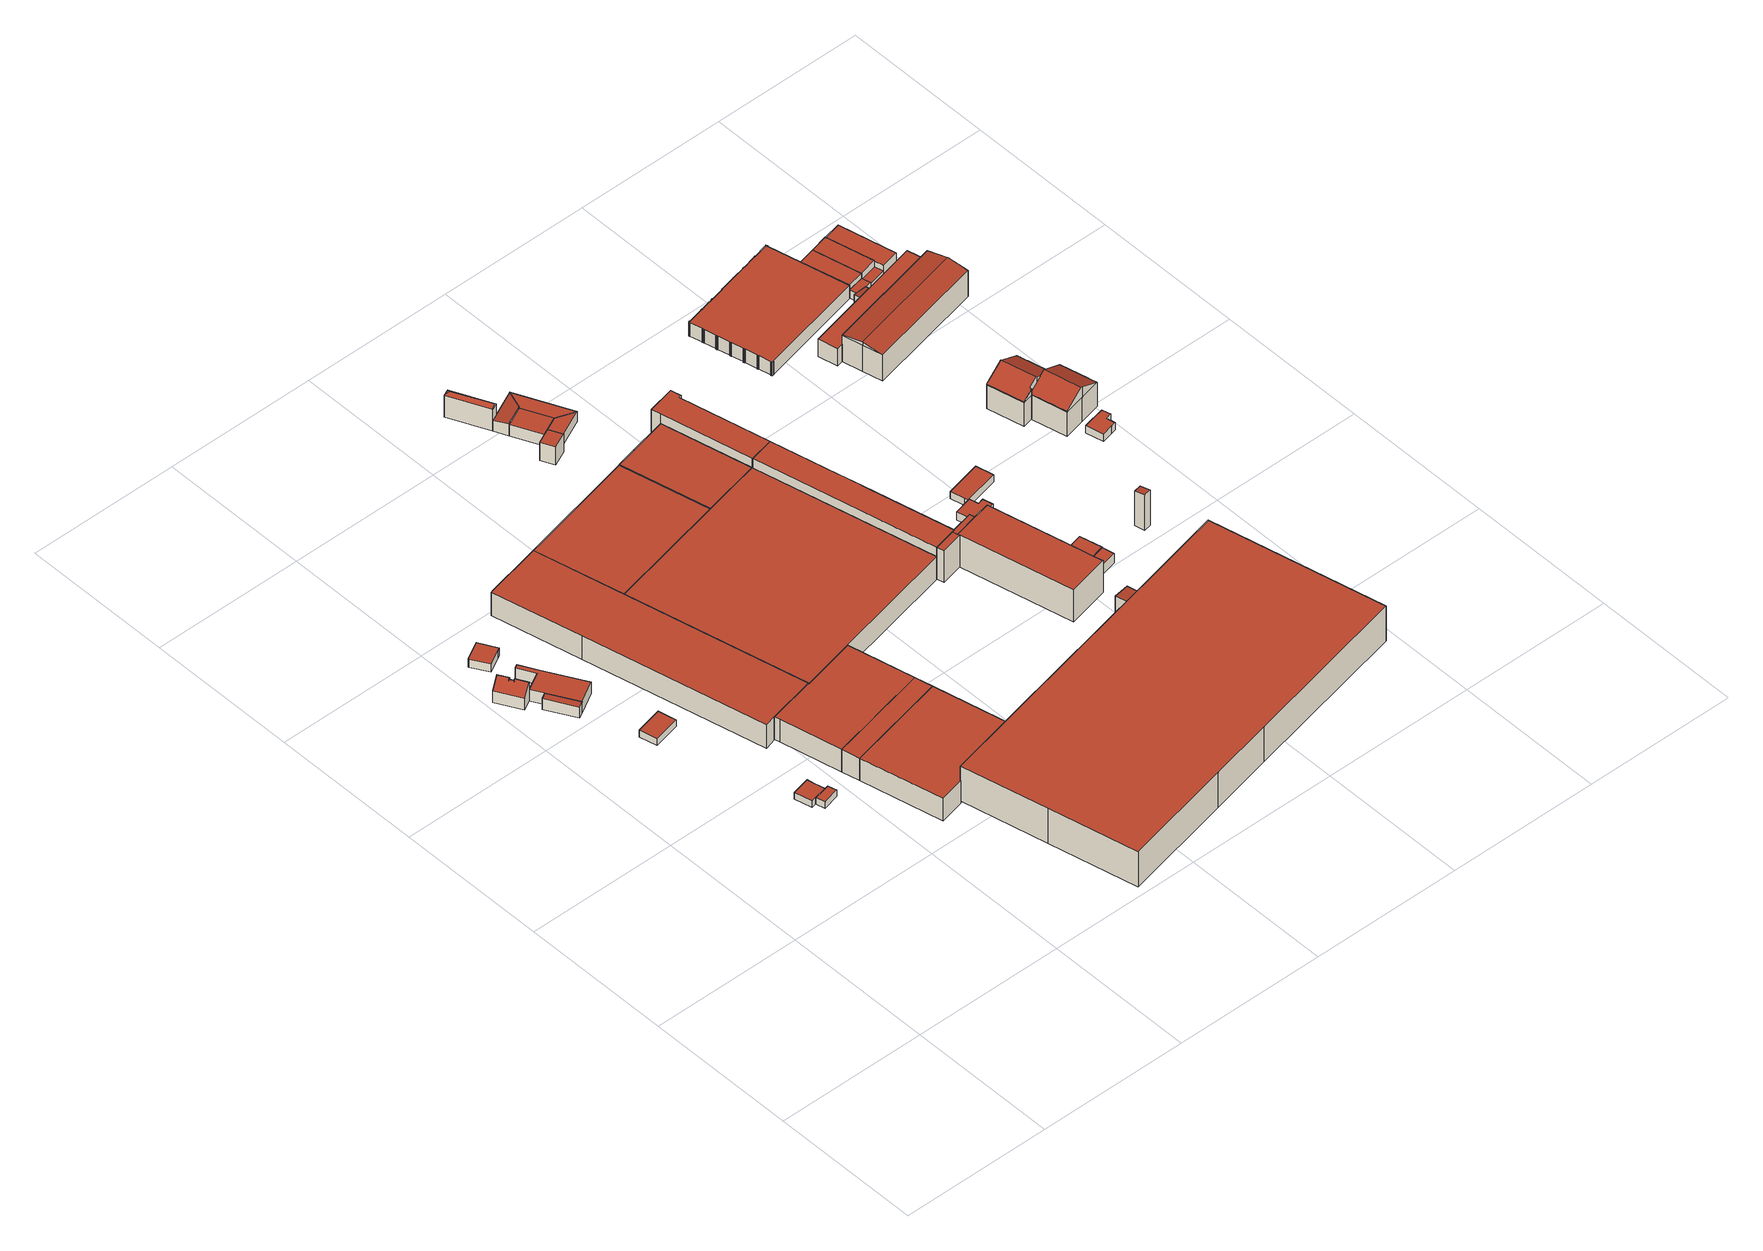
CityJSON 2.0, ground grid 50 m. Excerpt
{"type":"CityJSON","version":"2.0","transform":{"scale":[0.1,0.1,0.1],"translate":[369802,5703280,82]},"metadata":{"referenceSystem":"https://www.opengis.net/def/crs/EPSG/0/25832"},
"CityObjects":{
"building1":{"type":"Building","attributes":{"Gemeindeschluessel":"05911000","Geometrietyp2DReferenz":"3000","function":"51009_1610","roofType":"2100","measuredHeight":7.07},"geometry":[{"type":"Solid","lod":"2","boundaries":[[[[0,1,2,3]],[[4,5,1,0]],[[6,7,5,4]],[[8,9,7,6]],[[10,11,9,8]],[[12,13,11,10]],[[14,15,13,12]],[[3,2,15,14]],[[12,10,8,6,4,0,3,14]],[[1,5,7,9,11,13,15,2]]]],"semantics":{"surfaces":[{"type":"WallSurface"},{"type":"RoofSurface"},{"type":"GroundSurface"}],"values":[[0,0,0,0,0,0,0,0,1,2]]}}]},
"building2":{"type":"Building","attributes":{"Gemeindeschluessel":"05911000","Geometrietyp2DReferenz":"3000","function":"31001_2463","roofType":"1000","measuredHeight":2.35,"storeysAboveGround":1},"geometry":[{"type":"Solid","lod":"2","boundaries":[[[[16,17,18,19]],[[20,21,17,16]],[[22,23,21,20]],[[24,25,23,22]],[[26,27,25,24]],[[19,18,27,26]],[[24,22,20,16,19,26]],[[17,21,23,25,27,18]]]],"semantics":{"surfaces":[{"type":"WallSurface"},{"type":"RoofSurface"},{"type":"GroundSurface"}],"values":[[0,0,0,0,0,0,1,2]]}}]},
"building3":{"type":"Building","attributes":{"Gemeindeschluessel":"05911000","Geometrietyp2DReferenz":"3000","function":"31001_1310"},"children":["building3-1","building3-2"]},
"building3-1":{"type":"BuildingPart","attributes":{"roofType":"1000","measuredHeight":4.26,"storeysAboveGround":1},"parents":["building3"],"geometry":[{"type":"Solid","lod":"2","boundaries":[[[[28,29,30,31]],[[32,15,33,34]],[[35,36,15,32]],[[37,38,36,35]],[[39,40,38,37]],[[41,42,40,39]],[[43,44,42,41]],[[31,30,44,43]],[[41,39,37,35,32,34,28,31,43]],[[29,33,15,36,38,40,42,44,30]],[[33,29,28,34]]]],"semantics":{"surfaces":[{"type":"WallSurface"},{"type":"RoofSurface"},{"type":"GroundSurface"},{"type":"ClosureSurface"}],"values":[[0,0,0,0,0,0,0,0,1,2,3]]}}]},
"building3-2":{"type":"BuildingPart","attributes":{"roofType":"2100","measuredHeight":4.22,"storeysAboveGround":1},"parents":["building3"],"geometry":[{"type":"Solid","lod":"2","boundaries":[[[[34,33,45,46]],[[47,48,29,28]],[[46,45,48,47]],[[28,34,46,47]],[[33,29,48,45]],[[29,33,34,28]]]],"semantics":{"surfaces":[{"type":"WallSurface"},{"type":"RoofSurface"},{"type":"GroundSurface"},{"type":"ClosureSurface"}],"values":[[0,0,0,1,2,3]]}}]},
"building4":{"type":"Building","attributes":{"Gemeindeschluessel":"05911000","Geometrietyp2DReferenz":"3000","function":"31001_2463","roofType":"1000","measuredHeight":2.97,"storeysAboveGround":1},"geometry":[{"type":"Solid","lod":"2","boundaries":[[[[49,50,51,52]],[[53,54,50,49]],[[55,56,54,53]],[[57,58,56,55]],[[59,60,58,57]],[[52,51,60,59]],[[57,55,53,49,52,59]],[[50,54,56,58,60,51]]]],"semantics":{"surfaces":[{"type":"WallSurface"},{"type":"RoofSurface"},{"type":"GroundSurface"}],"values":[[0,0,0,0,0,0,1,2]]}}]},
"building5":{"type":"Building","attributes":{"Gemeindeschluessel":"05911000","Geometrietyp2DReferenz":"3000","function":"31001_2463","roofType":"1000","measuredHeight":2.44,"storeysAboveGround":1},"geometry":[{"type":"Solid","lod":"2","boundaries":[[[[61,62,63,64]],[[65,66,62,61]],[[67,68,66,65]],[[64,63,68,67]],[[65,61,64,67]],[[62,66,68,63]]]],"semantics":{"surfaces":[{"type":"WallSurface"},{"type":"RoofSurface"},{"type":"GroundSurface"}],"values":[[0,0,0,0,1,2]]}}]},
"building6":{"type":"Building","attributes":{"Gemeindeschluessel":"05911000","Geometrietyp2DReferenz":"3000","function":"31001_2463","roofType":"1000","measuredHeight":2.35,"storeysAboveGround":1},"geometry":[{"type":"Solid","lod":"2","boundaries":[[[[26,27,69,70]],[[24,25,27,26]],[[71,72,25,24]],[[73,74,72,71]],[[70,69,74,73]],[[71,24,26,70,73]],[[27,25,72,74,69]]]],"semantics":{"surfaces":[{"type":"WallSurface"},{"type":"RoofSurface"},{"type":"GroundSurface"}],"values":[[0,0,0,0,0,1,2]]}}]},
"building7":{"type":"Building","attributes":{"Gemeindeschluessel":"05911000","Geometrietyp2DReferenz":"3000","function":"31001_2100","roofType":"1000","measuredHeight":8.67,"storeysAboveGround":1},"geometry":[{"type":"Solid","lod":"2","boundaries":[[[[75,76,77,78]],[[79,80,76,75]],[[81,82,80,79]],[[83,84,82,81]],[[85,86,84,83]],[[87,88,86,85]],[[89,90,88,87]],[[91,92,90,89]],[[93,94,92,91]],[[78,77,94,93]],[[91,89,87,85,83,81,79,75,78,93]],[[76,80,82,84,86,88,90,92,94,77]]]],"semantics":{"surfaces":[{"type":"WallSurface"},{"type":"RoofSurface"},{"type":"GroundSurface"}],"values":[[0,0,0,0,0,0,0,0,0,0,1,2]]}}]},
"building8":{"type":"Building","attributes":{"Gemeindeschluessel":"05911000","Geometrietyp2DReferenz":"3000","function":"31001_2100"},"children":["building8-1","building8-2","building8-3"]},
"building8-1":{"type":"BuildingPart","attributes":{"roofType":"1000","measuredHeight":8.44,"storeysAboveGround":1},"parents":["building8"],"geometry":[{"type":"Solid","lod":"2","boundaries":[[[[95,96,97,98]],[[99,100,96,95]],[[101,102,103,104]],[[105,106,102,101]],[[98,97,106,105]],[[101,104,99,95,98,105]],[[96,100,103,102,106,97]],[[103,100,99,104]]]],"semantics":{"surfaces":[{"type":"WallSurface"},{"type":"RoofSurface"},{"type":"GroundSurface"},{"type":"ClosureSurface"}],"values":[[0,0,0,0,0,1,2,3]]}}]},
"building8-2":{"type":"BuildingPart","attributes":{"roofType":"1000","measuredHeight":8.43,"storeysAboveGround":2},"parents":["building8"],"geometry":[{"type":"Solid","lod":"2","boundaries":[[[[107,108,109,110]],[[111,112,108,107]],[[89,113,112,111]],[[87,114,113,89]],[[115,116,114,87]],[[117,118,116,115]],[[119,120,118,117]],[[117,115,87,89,111,107,110,119]],[[108,112,113,114,116,118,120,109]],[[109,120,119,110]]]],"semantics":{"surfaces":[{"type":"WallSurface"},{"type":"RoofSurface"},{"type":"GroundSurface"},{"type":"ClosureSurface"}],"values":[[0,0,0,0,0,0,0,1,2,3]]}}]},
"building8-3":{"type":"BuildingPart","attributes":{"roofType":"1000","measuredHeight":8.41,"storeysAboveGround":2},"parents":["building8"],"geometry":[{"type":"Solid","lod":"2","boundaries":[[[[121,122,100,99]],[[110,109,122,121]],[[104,103,120,119]],[[119,110,121,99,104]],[[122,109,120,103,100]],[[109,110,119,120]],[[103,104,99,100]]]],"semantics":{"surfaces":[{"type":"WallSurface"},{"type":"RoofSurface"},{"type":"GroundSurface"},{"type":"ClosureSurface"}],"values":[[0,0,0,1,2,3,3]]}}]},
"building9":{"type":"Building","attributes":{"Gemeindeschluessel":"05911000","Geometrietyp2DReferenz":"3000","function":"31001_2100","roofType":"1000","measuredHeight":8.09,"storeysAboveGround":2},"geometry":[{"type":"Solid","lod":"2","boundaries":[[[[123,124,125,126]],[[127,128,124,123]],[[129,130,128,127]],[[126,125,130,129]],[[127,123,126,129]],[[124,128,130,125]]]],"semantics":{"surfaces":[{"type":"WallSurface"},{"type":"RoofSurface"},{"type":"GroundSurface"}],"values":[[0,0,0,0,1,2]]}}]},
"building10":{"type":"Building","attributes":{"Gemeindeschluessel":"05911000","Geometrietyp2DReferenz":"3000","function":"31001_2100","roofType":"1000","measuredHeight":8.47,"storeysAboveGround":1},"geometry":[{"type":"Solid","lod":"2","boundaries":[[[[131,116,118,132]],[[133,114,116,131]],[[134,135,114,133]],[[136,137,135,134]],[[138,139,137,136]],[[140,141,139,138]],[[142,143,141,140]],[[144,145,143,142]],[[132,118,145,144]],[[142,140,138,136,134,133,131,132,144]],[[116,114,135,137,139,141,143,145,118]]]],"semantics":{"surfaces":[{"type":"WallSurface"},{"type":"RoofSurface"},{"type":"GroundSurface"}],"values":[[0,0,0,0,0,0,0,0,0,1,2]]}}]},
"building11":{"type":"Building","attributes":{"Gemeindeschluessel":"05911000","Geometrietyp2DReferenz":"3000","function":"31001_2100","roofType":"1000","measuredHeight":13.02,"storeysAboveGround":1},"address":[{"country":"Germany","locality":"Bochum","thoroughfareNumber":"29","thoroughfareName":"Burgstr."},{"country":"Germany","locality":"Bochum","thoroughfareNumber":"31","thoroughfareName":"Burgstr."}],"geometry":[{"type":"Solid","lod":"2","boundaries":[[[[146,147,148,149]],[[150,151,147,146]],[[152,153,151,150]],[[154,155,153,152]],[[156,157,155,154]],[[158,159,157,156]],[[160,161,159,158]],[[162,163,161,160]],[[164,165,163,162]],[[166,167,165,164]],[[149,148,167,166]],[[164,162,160,158,156,154,152,150,146,149,166]],[[147,151,153,155,157,159,161,163,165,167,148]]]],"semantics":{"surfaces":[{"type":"WallSurface"},{"type":"RoofSurface"},{"type":"GroundSurface"}],"values":[[0,0,0,0,0,0,0,0,0,0,0,1,2]]}}]},
"building12":{"type":"Building","attributes":{"Gemeindeschluessel":"05911000","Geometrietyp2DReferenz":"3000","function":"31001_2100","roofType":"1000","measuredHeight":6.8,"storeysAboveGround":1},"geometry":[{"type":"Solid","lod":"2","boundaries":[[[[168,169,170,171]],[[172,173,169,168]],[[174,175,173,172]],[[176,177,175,174]],[[171,170,177,176]],[[174,172,168,171,176]],[[169,173,175,177,170]]]],"semantics":{"surfaces":[{"type":"WallSurface"},{"type":"RoofSurface"},{"type":"GroundSurface"}],"values":[[0,0,0,0,0,1,2]]}}]},
"building13":{"type":"Building","attributes":{"Gemeindeschluessel":"05911000","Geometrietyp2DReferenz":"3000","function":"51009_1610"},"children":["building13-1","building13-2"]},
"building13-1":{"type":"BuildingPart","attributes":{"roofType":"5000","measuredHeight":9.11},"parents":["building13"],"geometry":[{"type":"Solid","lod":"2","boundaries":[[[[178,179,180,181]],[[182,183,184,179,178]],[[181,180,185,186,187]],[[187,182,188]],[[188,182,178,189]],[[178,181,189]],[[189,181,187,188]],[[179,184,185,180]],[[183,182,187,186]],[[185,184,183,186]]]],"semantics":{"surfaces":[{"type":"WallSurface"},{"type":"RoofSurface"},{"type":"GroundSurface"},{"type":"ClosureSurface"}],"values":[[0,0,0,0,1,1,1,2,0,3]]}}]},
"building13-2":{"type":"BuildingPart","attributes":{"roofType":"2100","measuredHeight":4.56},"parents":["building13"],"geometry":[{"type":"Solid","lod":"2","boundaries":[[[[190,191,192,193]],[[194,195,191,190]],[[196,197,195,194]],[[186,185,197,196]],[[193,192,184,183]],[[186,196,194,190,193,183]],[[191,195,197,185,184,192]],[[185,186,183,184]]]],"semantics":{"surfaces":[{"type":"WallSurface"},{"type":"RoofSurface"},{"type":"GroundSurface"},{"type":"ClosureSurface"}],"values":[[0,0,0,0,0,1,2,3]]}}]},
"building14":{"type":"Building","attributes":{"Gemeindeschluessel":"05911000","Geometrietyp2DReferenz":"3000","function":"31001_2010","roofType":"1000","measuredHeight":4.22,"storeysAboveGround":1},"geometry":[{"type":"Solid","lod":"2","boundaries":[[[[198,197,199,200]],[[201,195,197,198]],[[202,191,195,201]],[[203,204,191,202]],[[205,206,204,203]],[[200,199,206,205]],[[203,202,201,198,200,205]],[[197,195,191,204,206,199]]]],"semantics":{"surfaces":[{"type":"WallSurface"},{"type":"RoofSurface"},{"type":"GroundSurface"}],"values":[[0,0,0,0,0,0,1,2]]}}]},
"building15":{"type":"Building","attributes":{"Gemeindeschluessel":"05911000","Geometrietyp2DReferenz":"3000","function":"31001_2100","roofType":"1000","measuredHeight":7.51,"storeysAboveGround":3},"geometry":[{"type":"Solid","lod":"2","boundaries":[[[[207,208,209,136]],[[210,211,208,207]],[[212,213,211,210]],[[214,215,213,212]],[[138,216,215,214]],[[136,209,216,138]],[[214,212,210,207,136,138]],[[208,211,213,215,216,209]]]],"semantics":{"surfaces":[{"type":"WallSurface"},{"type":"RoofSurface"},{"type":"GroundSurface"}],"values":[[0,0,0,0,0,0,1,2]]}}]},
"building16":{"type":"Building","attributes":{"Gemeindeschluessel":"05911000","Geometrietyp2DReferenz":"3000","function":"51009_1610","roofType":"1000","measuredHeight":3.86},"geometry":[{"type":"Solid","lod":"2","boundaries":[[[[217,218,219,174]],[[220,221,218,217]],[[176,222,221,220]],[[174,219,222,176]],[[220,217,174,176]],[[218,221,222,219]]]],"semantics":{"surfaces":[{"type":"WallSurface"},{"type":"RoofSurface"},{"type":"GroundSurface"}],"values":[[0,0,0,0,1,2]]}}]},
"building17":{"type":"Building","attributes":{"Gemeindeschluessel":"05911000","Geometrietyp2DReferenz":"3000","function":"51009_1610","roofType":"1000","measuredHeight":3.87},"geometry":[{"type":"Solid","lod":"2","boundaries":[[[[223,224,225,226]],[[220,227,224,223]],[[217,228,227,220]],[[226,225,228,217]],[[220,223,226,217]],[[224,227,228,225]]]],"semantics":{"surfaces":[{"type":"WallSurface"},{"type":"RoofSurface"},{"type":"GroundSurface"}],"values":[[0,0,0,0,1,2]]}}]},
"building18":{"type":"Building","attributes":{"Gemeindeschluessel":"05911000","Geometrietyp2DReferenz":"3000","function":"31001_2010"},"address":[{"country":"Germany","locality":"Bochum","thoroughfareNumber":"23","thoroughfareName":"Burgstr."}],"children":["building18-1","building18-2"]},
"building18-1":{"type":"BuildingPart","attributes":{"roofType":"1000","measuredHeight":11.83,"storeysAboveGround":3},"parents":["building18"],"geometry":[{"type":"Solid","lod":"2","boundaries":[[[[229,230,231,232]],[[233,230,229]],[[234,235,236]],[[237,238,234,236]],[[239,240,238,237]],[[241,242,240,239]],[[243,244,242,241]],[[232,231,244,243]],[[241,239,237,236,229,232,243]],[[230,234,238,240,242,244,231]],[[233,229,236,235]],[[234,230,233,235]]]],"semantics":{"surfaces":[{"type":"WallSurface"},{"type":"RoofSurface"},{"type":"GroundSurface"},{"type":"ClosureSurface"}],"values":[[0,0,0,0,0,0,0,0,1,2,0,3]]}}]},
"building18-2":{"type":"BuildingPart","attributes":{"roofType":"1000","measuredHeight":3.93,"storeysAboveGround":3},"parents":["building18"],"geometry":[{"type":"Solid","lod":"2","boundaries":[[[[245,246,230,233]],[[247,248,246,245]],[[235,234,248,247]],[[247,245,233,235]],[[246,248,234,230]],[[234,235,233,230]]]],"semantics":{"surfaces":[{"type":"WallSurface"},{"type":"RoofSurface"},{"type":"GroundSurface"},{"type":"ClosureSurface"}],"values":[[0,0,0,1,2,3]]}}]},
"building19":{"type":"Building","attributes":{"Gemeindeschluessel":"05911000","Geometrietyp2DReferenz":"3000","function":"31001_2010"},"address":[{"country":"Germany","locality":"Bochum","thoroughfareNumber":"25","thoroughfareName":"Burgstr."}],"children":["building19-1","building19-2","building19-3"]},
"building19-1":{"type":"BuildingPart","attributes":{"roofType":"1000","measuredHeight":11.81,"storeysAboveGround":3},"parents":["building19"],"geometry":[{"type":"Solid","lod":"2","boundaries":[[[[249,250,251,252]],[[253,254,255,256]],[[257,258,254,253]],[[252,251,258,257]],[[253,256,259,249,252,257]],[[250,260,255,254,258,251]],[[260,259,256,255]],[[250,249,259,260]]]],"semantics":{"surfaces":[{"type":"WallSurface"},{"type":"RoofSurface"},{"type":"GroundSurface"},{"type":"ClosureSurface"}],"values":[[0,0,0,0,1,2,3,3]]}}]},
"building19-2":{"type":"BuildingPart","attributes":{"roofType":"1000","measuredHeight":11.89,"storeysAboveGround":3},"parents":["building19"],"geometry":[{"type":"Solid","lod":"2","boundaries":[[[[261,262,263,264]],[[265,266,262,261]],[[267,268,266,265]],[[269,270,268,267]],[[271,272,270,269]],[[273,256,255,272,271]],[[264,263,274,275,276]],[[277,273,271,269,267,265,261,264,276]],[[262,266,268,270,272,255,260,274,263]],[[256,273,277,259]],[[255,256,259,260]],[[259,277,276,275]],[[274,260,259,275]]]],"semantics":{"surfaces":[{"type":"WallSurface"},{"type":"RoofSurface"},{"type":"GroundSurface"},{"type":"ClosureSurface"}],"values":[[0,0,0,0,0,0,0,1,2,0,3,0,3]]}}]},
"building19-3":{"type":"BuildingPart","attributes":{"roofType":"1000","measuredHeight":11.82,"storeysAboveGround":3},"parents":["building19"],"geometry":[{"type":"Solid","lod":"2","boundaries":[[[[278,279,250,249]],[[280,281,279,278]],[[282,283,281,280]],[[275,274,283,282]],[[280,278,249,259,275,282]],[[260,250,279,281,283,274]],[[274,275,259,260]],[[259,249,250,260]]]],"semantics":{"surfaces":[{"type":"WallSurface"},{"type":"RoofSurface"},{"type":"GroundSurface"},{"type":"ClosureSurface"}],"values":[[0,0,0,0,1,2,3,3]]}}]},
"building20":{"type":"Building","attributes":{"Gemeindeschluessel":"05911000","Geometrietyp2DReferenz":"3000","function":"31001_2010","roofType":"1000","measuredHeight":11.05},"address":[{"country":"Germany","locality":"Bochum","thoroughfareNumber":"21","thoroughfareName":"Burgstr."}],"geometry":[{"type":"Solid","lod":"2","boundaries":[[[[284,285,286,287]],[[288,289,285,284]],[[290,291,289,288]],[[232,292,291,290]],[[243,293,292,232]],[[294,216,293,243]],[[295,215,216,294]],[[287,286,215,295]],[[294,243,232,290,288,284,287,295]],[[285,289,291,292,293,216,215,286]]]],"semantics":{"surfaces":[{"type":"WallSurface"},{"type":"RoofSurface"},{"type":"GroundSurface"}],"values":[[0,0,0,0,0,0,0,0,1,2]]}}]},
"building21":{"type":"Building","attributes":{"Gemeindeschluessel":"05911000","Geometrietyp2DReferenz":"3000","function":"51009_1610","roofType":"2100","measuredHeight":5.75},"geometry":[{"type":"Solid","lod":"2","boundaries":[[[[296,297,298,299]],[[300,301,297,296]],[[302,303,301,300]],[[299,298,303,302]],[[300,296,299,302]],[[297,301,303,298]]]],"semantics":{"surfaces":[{"type":"WallSurface"},{"type":"RoofSurface"},{"type":"GroundSurface"}],"values":[[0,0,0,0,1,2]]}}]},
"building22":{"type":"Building","attributes":{"Gemeindeschluessel":"05911000","Geometrietyp2DReferenz":"3000","function":"51009_1610","roofType":"1000","measuredHeight":3.58},"geometry":[{"type":"Solid","lod":"2","boundaries":[[[[304,305,306,307]],[[308,309,305,304]],[[310,311,309,308]],[[312,313,311,310]],[[314,315,313,312]],[[316,317,315,314]],[[307,306,317,316]],[[314,312,310,308,304,307,316]],[[305,309,311,313,315,317,306]]]],"semantics":{"surfaces":[{"type":"WallSurface"},{"type":"RoofSurface"},{"type":"GroundSurface"}],"values":[[0,0,0,0,0,0,0,1,2]]}}]},
"building23":{"type":"Building","attributes":{"Gemeindeschluessel":"05911000","Geometrietyp2DReferenz":"3000","function":"31001_2463","roofType":"1000","measuredHeight":2.95,"storeysAboveGround":1},"geometry":[{"type":"Solid","lod":"2","boundaries":[[[[318,319,320,321]],[[322,323,319,318]],[[324,325,323,322]],[[326,327,325,324]],[[328,329,327,326]],[[330,331,329,328]],[[332,333,331,330]],[[334,335,333,332]],[[321,320,335,334]],[[332,330,328,326,324,322,318,321,334]],[[319,323,325,327,329,331,333,335,320]]]],"semantics":{"surfaces":[{"type":"WallSurface"},{"type":"RoofSurface"},{"type":"GroundSurface"}],"values":[[0,0,0,0,0,0,0,0,0,1,2]]}}]},
"building24":{"type":"Building","attributes":{"Gemeindeschluessel":"05911000","Geometrietyp2DReferenz":"3000","function":"51009_1610","roofType":"1000","measuredHeight":3.36},"geometry":[{"type":"Solid","lod":"2","boundaries":[[[[336,337,338,339]],[[340,341,337,336]],[[342,343,341,340]],[[344,345,343,342]],[[339,338,345,344]],[[342,340,336,339,344]],[[337,341,343,345,338]]]],"semantics":{"surfaces":[{"type":"WallSurface"},{"type":"RoofSurface"},{"type":"GroundSurface"}],"values":[[0,0,0,0,0,1,2]]}}]},
"building25":{"type":"Building","attributes":{"Gemeindeschluessel":"05911000","Geometrietyp2DReferenz":"3000","function":"31001_2463","roofType":"1000","measuredHeight":2.66,"storeysAboveGround":1},"geometry":[{"type":"Solid","lod":"2","boundaries":[[[[346,347,348,349]],[[350,351,347,346]],[[352,353,351,350]],[[354,355,353,352]],[[356,357,355,354]],[[358,359,357,356]],[[349,348,359,358]],[[356,354,352,350,346,349,358]],[[347,351,353,355,357,359,348]]]],"semantics":{"surfaces":[{"type":"WallSurface"},{"type":"RoofSurface"},{"type":"GroundSurface"}],"values":[[0,0,0,0,0,0,0,1,2]]}}]},
"building26":{"type":"Building","attributes":{"Gemeindeschluessel":"05911000","Geometrietyp2DReferenz":"3000","function":"31001_2523","roofType":"2100","measuredHeight":13.36,"storeysAboveGround":1},"geometry":[{"type":"Solid","lod":"2","boundaries":[[[[360,361,362,363]],[[364,365,361,360]],[[366,367,365,364]],[[363,362,367,366]],[[364,360,363,366]],[[361,365,367,362]]]],"semantics":{"surfaces":[{"type":"WallSurface"},{"type":"RoofSurface"},{"type":"GroundSurface"}],"values":[[0,0,0,0,1,2]]}}]},
"building27":{"type":"Building","attributes":{"Gemeindeschluessel":"05911000","Geometrietyp2DReferenz":"3000","function":"31001_2100","roofType":"1000","measuredHeight":4.97,"storeysAboveGround":1},"address":[{"country":"Germany","locality":"Bochum","thoroughfareNumber":"9","thoroughfareName":"Friedrich-Lueg-Str."}],"geometry":[{"type":"Solid","lod":"2","boundaries":[[[[368,369,370,371]],[[372,373,369,368]],[[374,375,373,372]],[[376,377,375,374]],[[378,379,377,376]],[[380,381,379,378]],[[382,383,381,380]],[[384,385,383,382]],[[386,387,385,384]],[[388,389,387,386]],[[390,391,389,388]],[[392,393,391,390]],[[394,395,393,392]],[[396,397,395,394]],[[398,399,397,396]],[[400,401,399,398]],[[402,403,401,400]],[[404,405,403,402]],[[406,407,405,404]],[[408,409,407,406]],[[410,411,409,408]],[[412,413,411,410]],[[414,415,413,412]],[[416,417,415,414]],[[418,419,417,416]],[[420,421,419,418]],[[422,423,421,420]],[[424,425,423,422]],[[426,427,425,424]],[[428,429,427,426]],[[430,431,429,428]],[[432,433,431,430]],[[434,435,433,432]],[[436,437,435,434]],[[438,439,437,436]],[[440,441,439,438]],[[442,443,441,440]],[[444,445,443,442]],[[446,447,445,444]],[[448,449,447,446]],[[450,451,449,448]],[[452,453,451,450]],[[454,455,453,452]],[[456,457,455,454]],[[458,459,457,456]],[[460,461,459,458]],[[462,463,461,460]],[[464,465,463,462]],[[466,467,465,464]],[[468,469,467,466]],[[470,471,469,468]],[[472,473,471,470]],[[474,475,473,472]],[[476,477,475,474]],[[478,479,477,476]],[[480,481,479,478]],[[482,483,481,480]],[[484,485,483,482]],[[486,487,485,484]],[[488,489,487,486]],[[490,491,489,488]],[[371,370,491,490]],[[488,486,484,482,480,478,476,474,472,470,468,466,464,462,460,458,456,454,452,450,448,446,444,442,440,438,436,434,432,430,428,426,424,422,420,418,416,414,412,410,408,406,404,402,400,398,396,394,392,390,388,386,384,382,380,378,376,374,372,368,371,490]],[[369,373,375,377,379,381,383,385,387,389,391,393,395,397,399,401,403,405,407,409,411,413,415,417,419,421,423,425,427,429,431,433,435,437,439,441,443,445,447,449,451,453,455,457,459,461,463,465,467,469,471,473,475,477,479,481,483,485,487,489,491,370]]]],"semantics":{"surfaces":[{"type":"WallSurface"},{"type":"RoofSurface"},{"type":"GroundSurface"}],"values":[[0,0,0,0,0,0,0,0,0,0,0,0,0,0,0,0,0,0,0,0,0,0,0,0,0,0,0,0,0,0,0,0,0,0,0,0,0,0,0,0,0,0,0,0,0,0,0,0,0,0,0,0,0,0,0,0,0,0,0,0,0,0,1,2]]}}]},
"building28":{"type":"Building","attributes":{"Gemeindeschluessel":"05911000","Geometrietyp2DReferenz":"3000","function":"31001_1010","roofType":"5000","measuredHeight":13.07,"storeysAboveGround":2},"address":[{"country":"Germany","locality":"Bochum","thoroughfareNumber":"64a","thoroughfareName":"Burgstr."}],"geometry":[{"type":"Solid","lod":"2","boundaries":[[[[492,493,494,495]],[[496,497,493,492]],[[498,499,497,496]],[[500,501,499,498]],[[502,503,501,500]],[[504,505,503,502]],[[506,507,505,504]],[[508,509,507,506]],[[510,511,509,508]],[[512,513,511,510]],[[514,515,513,512]],[[516,517,515,514]],[[518,519,517,516]],[[520,521,519,518]],[[522,523,521,520]],[[495,494,523,522]],[[524,525,526,527,528,529]],[[506,504,502,500,498,496,492,530,524,529,531,532,510,508]],[[532,512,510]],[[532,531,514,512]],[[531,529,528,516,514]],[[525,524,530,495,522]],[[530,492,495]],[[528,527,518,516]],[[527,526,520,518]],[[526,525,522,520]],[[493,497,499,501,503,505,507,509,511,513,515,517,519,521,523,494]]]],"semantics":{"surfaces":[{"type":"WallSurface"},{"type":"RoofSurface"},{"type":"GroundSurface"}],"values":[[0,0,0,0,0,0,0,0,0,0,0,0,0,0,0,0,1,1,0,0,0,0,0,0,0,0,2]]}}]},
"building29":{"type":"Building","attributes":{"Gemeindeschluessel":"05911000","Geometrietyp2DReferenz":"3000","function":"31001_2463","roofType":"1000","measuredHeight":2.7,"storeysAboveGround":1},"geometry":[{"type":"Solid","lod":"2","boundaries":[[[[533,534,535,536]],[[537,538,534,533]],[[539,540,538,537]],[[541,542,540,539]],[[543,544,542,541]],[[545,546,544,543]],[[547,548,546,545]],[[536,535,548,547]],[[545,543,541,539,537,533,536,547]],[[534,538,540,542,544,546,548,535]]]],"semantics":{"surfaces":[{"type":"WallSurface"},{"type":"RoofSurface"},{"type":"GroundSurface"}],"values":[[0,0,0,0,0,0,0,0,1,2]]}}]},
"building30":{"type":"Building","attributes":{"Gemeindeschluessel":"05911000","Geometrietyp2DReferenz":"3000","function":"31001_1010","roofType":"3100","measuredHeight":13.08,"storeysAboveGround":2},"address":[{"country":"Germany","locality":"Bochum","thoroughfareNumber":"64b","thoroughfareName":"Burgstr."}],"geometry":[{"type":"Solid","lod":"2","boundaries":[[[[549,550,551,552]],[[553,554,550,549]],[[555,556,554,553]],[[557,558,556,555]],[[559,560,558,557]],[[561,562,560,559]],[[563,564,562,561]],[[565,566,564,563]],[[567,568,566,565]],[[569,570,568,567]],[[571,572,570,569]],[[573,574,572,571]],[[575,576,574,573]],[[577,578,576,575]],[[552,551,578,577]],[[557,555,553,549,552,577,579,580,581,582,583,561,559]],[[584,582,581,585,586,587]],[[587,586,569,567]],[[586,585,571,569]],[[585,581,580,573,571]],[[584,587,567,565]],[[583,582,584,565,563]],[[583,563,561]],[[580,579,575,573]],[[579,577,575]],[[550,554,556,558,560,562,564,566,568,570,572,574,576,578,551]]]],"semantics":{"surfaces":[{"type":"WallSurface"},{"type":"RoofSurface"},{"type":"GroundSurface"}],"values":[[0,0,0,0,0,0,0,0,0,0,0,0,0,0,0,1,1,0,0,0,0,0,0,0,0,2]]}}]},
"building31":{"type":"Building","attributes":{"Gemeindeschluessel":"05911000","Geometrietyp2DReferenz":"3000","function":"31001_2100","roofType":"1000","measuredHeight":6.43,"storeysAboveGround":2},"address":[{"country":"Germany","locality":"Bochum","thoroughfareNumber":"62","thoroughfareName":"Burgstr."}],"geometry":[{"type":"Solid","lod":"2","boundaries":[[[[588,589,590,591]],[[592,593,589,588]],[[594,595,593,592]],[[596,597,595,594]],[[598,599,597,596]],[[600,601,599,598]],[[591,590,601,600]],[[598,596,594,592,588,591,600]],[[589,593,595,597,599,601,590]]]],"semantics":{"surfaces":[{"type":"WallSurface"},{"type":"RoofSurface"},{"type":"GroundSurface"}],"values":[[0,0,0,0,0,0,0,1,2]]}}]},
"building32":{"type":"Building","attributes":{"Gemeindeschluessel":"05911000","Geometrietyp2DReferenz":"3000","function":"31001_2140","roofType":"5000","measuredHeight":10.99,"storeysAboveGround":1},"geometry":[{"type":"Solid","lod":"2","boundaries":[[[[602,603,604,605]],[[606,607,603,602]],[[608,609,607,606]],[[610,611,609,608]],[[612,613,611,610]],[[605,604,613,612]],[[606,614,615,608]],[[616,617,618,619,615,614]],[[617,616,602,605]],[[618,617,605,612]],[[616,614,606,602]],[[619,618,612,610]],[[615,619,610,608]],[[603,607,609,611,613,604]]]],"semantics":{"surfaces":[{"type":"WallSurface"},{"type":"RoofSurface"},{"type":"GroundSurface"}],"values":[[0,0,0,0,0,0,1,1,0,0,0,0,0,2]]}}]},
"building33":{"type":"Building","attributes":{"Gemeindeschluessel":"05911000","Geometrietyp2DReferenz":"3000","function":"31001_2463","roofType":"2100","measuredHeight":4.6,"storeysAboveGround":1},"geometry":[{"type":"Solid","lod":"2","boundaries":[[[[620,621,622,623]],[[624,625,621,620]],[[626,627,625,624]],[[628,629,627,626]],[[623,622,629,628]],[[626,624,620,623,628]],[[621,625,627,629,622]]]],"semantics":{"surfaces":[{"type":"WallSurface"},{"type":"RoofSurface"},{"type":"GroundSurface"}],"values":[[0,0,0,0,0,1,2]]}}]},
"building34":{"type":"Building","attributes":{"Gemeindeschluessel":"05911000","Geometrietyp2DReferenz":"3000","function":"31001_2463","roofType":"9999","measuredHeight":3,"storeysAboveGround":1},"geometry":[{"type":"Solid","lod":"2","boundaries":[[[[630,631,632,633,634]],[[632,635,636,633]],[[631,637,635,632]],[[630,638,637,631]],[[634,639,638,630]],[[633,636,639,634]],[[635,637,638,639,636]]]],"semantics":{"surfaces":[{"type":"RoofSurface"},{"type":"WallSurface"},{"type":"GroundSurface"}],"values":[[0,1,1,1,1,1,2]]}}]},
"building35":{"type":"Building","attributes":{"Gemeindeschluessel":"05911000","Geometrietyp2DReferenz":"3000","function":"31001_2100","roofType":"1000","measuredHeight":5.14,"storeysAboveGround":1},"geometry":[{"type":"Solid","lod":"2","boundaries":[[[[640,641,445,642]],[[643,644,641,640]],[[645,447,644,643]],[[642,445,447,645]],[[643,640,642,645]],[[641,644,447,445]]]],"semantics":{"surfaces":[{"type":"WallSurface"},{"type":"RoofSurface"},{"type":"GroundSurface"}],"values":[[0,0,0,0,1,2]]}}]},
"building36":{"type":"Building","attributes":{"Gemeindeschluessel":"05911000","Geometrietyp2DReferenz":"3000","function":"31001_2464","roofType":"1000","measuredHeight":5.18,"storeysAboveGround":1},"geometry":[{"type":"Solid","lod":"2","boundaries":[[[[640,641,644,643]],[[646,647,641,640]],[[648,649,647,646]],[[650,651,649,648]],[[652,653,651,650]],[[654,655,653,652]],[[656,657,655,654]],[[643,644,657,656]],[[654,652,650,648,646,640,643,656]],[[641,647,649,651,653,655,657,644]]]],"semantics":{"surfaces":[{"type":"WallSurface"},{"type":"RoofSurface"},{"type":"GroundSurface"}],"values":[[0,0,0,0,0,0,0,0,1,2]]}}]},
"building37":{"type":"Building","attributes":{"Gemeindeschluessel":"05911000","Geometrietyp2DReferenz":"3000","function":"31001_2464"},"children":["building37-1","building37-2"]},
"building37-1":{"type":"BuildingPart","attributes":{"roofType":"1000","measuredHeight":4.85,"storeysAboveGround":1},"parents":["building37"],"geometry":[{"type":"Solid","lod":"2","boundaries":[[[[658,659,660,661,662]],[[663,655,657,664,665]],[[666,653,655,663]],[[667,651,653,666]],[[668,649,651,667]],[[669,647,649,668]],[[670,671,647,669]],[[662,661,671,670]],[[669,668,667,666,663,665,658,662,670]],[[660,657,655,653,651,649,647,671,661]],[[659,658,665,664]],[[657,660,659,664]]]],"semantics":{"surfaces":[{"type":"WallSurface"},{"type":"RoofSurface"},{"type":"GroundSurface"},{"type":"ClosureSurface"}],"values":[[0,0,0,0,0,0,0,0,1,2,0,3]]}}]},
"building37-2":{"type":"BuildingPart","attributes":{"roofType":"1000","measuredHeight":2.87,"storeysAboveGround":1},"parents":["building37"],"geometry":[{"type":"Solid","lod":"2","boundaries":[[[[664,657,644,672]],[[673,674,660,659]],[[672,644,674,673]],[[659,664,672,673]],[[657,660,674,644]],[[657,664,659,660]]]],"semantics":{"surfaces":[{"type":"WallSurface"},{"type":"RoofSurface"},{"type":"GroundSurface"},{"type":"ClosureSurface"}],"values":[[0,0,0,1,2,3]]}}]}
},
"vertices":[
[3,1716,78],[3,1716,35],[48,1636,35],[48,1636,78],[36,1735,105],[36,1735,35],[54,1704,105],[54,1704,35],[50,1702,103],[50,1702,35],[58,1689,103],[58,1689,35],[61,1691,105],[61,1691,35],[81,1654,105],[81,1654,35],
[347,883,67],[347,883,43],[360,825,43],[360,825,67],[406,897,67],[406,897,43],[411,873,67],[411,873,43],[419,838,67],[419,838,43],[376,829,67],[376,829,43],
[155,1523,77],[155,1523,35],[225,1563,35],[225,1563,77],[81,1654,77],[103,1616,35],[103,1616,77],[94,1662,77],[94,1662,35],[140,1687,77],[140,1687,35],[110,1743,77],[110,1743,35],[122,1749,77],[122,1749,35],[152,1694,77],[152,1694,35],
[85,1606,35],[85,1606,75],[137,1513,75],[137,1513,35],
[45,1856,71],[45,1856,41],[77,1802,41],[77,1802,71],[44,1859,71],[44,1859,41],[103,1892,71],[103,1892,41],[135,1834,71],[135,1834,41],[128,1830,71],[128,1830,41],
[289,1365,67],[289,1365,42],[201,1345,42],[201,1345,67],[302,1307,67],[302,1307,42],[214,1287,67],[214,1287,42],
[383,799,43],[383,799,67],[431,841,67],[431,841,43],[438,812,67],[438,812,43],
[243,1976,118],[243,1976,31],[232,1973,31],[232,1973,118],[388,2008,118],[388,2008,31],[421,2016,118],[421,2016,31],[427,2017,118],[427,2017,31],[493,1725,118],[493,1725,31],[627,1133,118],[627,1133,31],[470,1098,118],[470,1098,31],[433,1088,118],[433,1088,31],[299,1681,118],[299,1681,31],
[593,555,118],[593,555,34],[673,574,34],[673,574,118],[532,823,118],[532,823,34],[927,633,118],[927,633,34],[867,898,34],[867,898,118],[672,575,118],[672,575,34],
[474,1080,118],[474,1080,34],[519,882,34],[519,882,118],[470,1097,118],[470,1097,34],[470,1098,34],[627,1133,34],[627,1131,118],[627,1131,34],[805,1172,118],[805,1172,34],[854,957,118],[854,957,34],
[519,881,118],[519,881,34],
[823,2107,117],[823,2107,36],[427,2017,36],[427,2017,117],[890,1814,117],[890,1814,36],[493,1725,117],[493,1725,36],
[627,1131,119],[805,1172,119],[627,1133,119],[493,1725,119],[493,1725,34],[890,1814,119],[890,1814,34],[1080,1857,119],[1080,1857,34],[1081,1855,119],[1081,1855,34],[1215,1264,119],[1215,1264,34],[1214,1264,119],[1214,1264,34],
[737,292,173],[737,292,43],[802,4,43],[802,4,173],[673,574,173],[673,574,43],[672,575,173],[672,575,43],[927,633,173],[927,633,43],[1505,763,173],[1505,763,43],[1559,775,173],[1559,775,43],[1815,833,173],[1815,833,43],[1944,262,173],[1944,262,43],[1383,135,173],[1383,135,43],[1171,87,173],[1171,87,43],
[752,2349,77],[752,2349,9],[772,2306,9],[772,2306,77],[780,2362,77],[780,2362,9],[802,2372,77],[802,2372,9],[822,2329,77],[822,2329,9],
[678,2637,117],[678,2637,36],[656,2627,36],[656,2627,117],[738,2508,117],[738,2508,76],[738,2508,36],[717,2498,36],[717,2498,76],[717,2498,117],[728,2503,127],[672,2621,127],
[801,2485,81],[801,2485,36],[824,2548,36],[824,2548,76],[742,2457,81],[742,2457,36],[737,2455,81],[737,2455,36],
[737,2455,78],[780,2362,36],[780,2362,78],[742,2457,78],[801,2485,78],[845,2392,78],[845,2392,36],[802,2372,78],[802,2372,36],
[823,2107,119],[823,2107,44],[890,1814,44],[890,2122,119],[890,2122,44],[1000,2147,119],[1000,2147,44],[1014,2150,119],[1014,2150,44],[1080,1857,44],
[845,2392,77],[845,2392,39],[802,2372,39],[908,2369,77],[908,2369,39],[822,2329,39],
[824,2548,77],[824,2548,38],[801,2485,38],[801,2485,77],[908,2369,38],[845,2392,38],
[1211,1653,154],[1211,1653,36],[1161,1873,36],[1161,1873,154],[1211,1653,75],[1228,1577,36],[1228,1577,75],[1228,1577,154],[1295,1284,154],[1295,1284,36],[1295,1282,154],[1295,1282,36],[1215,1264,154],[1215,1264,36],[1081,1855,154],[1081,1855,36],
[1237,1659,75],[1237,1659,36],[1254,1583,75],[1254,1583,36],
[1287,1281,153],[1287,1281,35],[1215,1264,35],[1215,1264,153],[1220,1240,153],[1220,1240,35],[1293,1257,35],[1293,1257,153],[1214,1264,153],[1214,1264,35],[1291,1263,153],[1291,1263,35],
[1494,1001,154],[1494,1001,35],[1427,1294,35],[1427,1294,154],[1495,997,154],[1495,997,35],[1503,959,154],[1503,959,35],[1512,922,154],[1512,922,35],[1376,891,154],[1376,891,35],[1293,1257,154],[1372,1282,35],[1372,1282,153],[1372,1282,154],[1291,1263,154],
[1295,1282,153],[1295,1282,35],[1295,1284,153],[1295,1284,35],[1368,1300,153],[1368,1300,35],
[1096,2201,154],[1096,2201,44],[1007,2181,44],[1007,2181,154],[1104,2167,154],[1104,2167,44],[1095,2165,154],[1095,2165,44],[1161,1873,44],[1081,1855,44],[1080,1857,154],[1014,2150,154],
[1505,763,92],[1505,763,35],[1559,775,35],[1559,775,86],[1486,846,92],[1486,846,35],[1541,858,86],[1541,858,35],
[1495,997,76],[1495,997,41],[1503,959,41],[1503,959,76],[1538,1008,76],[1538,1008,41],[1600,1022,76],[1600,1022,41],[1607,983,76],[1607,983,41],[1548,969,76],[1548,969,41],[1526,964,76],[1526,964,41],
[1404,1392,74],[1404,1392,44],[1419,1330,44],[1419,1330,74],[1459,1405,74],[1459,1405,44],[1463,1406,74],[1463,1406,44],[1470,1376,74],[1470,1376,44],[1489,1381,74],[1489,1381,44],[1497,1347,74],[1497,1347,44],[1463,1339,74],[1463,1339,44],[1444,1335,74],[1444,1335,44],
[1537,1084,77],[1537,1084,43],[1521,1081,43],[1521,1081,77],[1583,1095,77],[1583,1095,43],[1600,1022,77],[1600,1022,43],[1538,1008,77],[1538,1008,43],
[1459,1405,73],[1459,1405,46],[1463,1406,46],[1463,1406,73],[1456,1416,73],[1456,1416,46],[1446,1463,73],[1446,1463,46],[1563,1490,73],[1563,1490,46],[1576,1433,73],[1576,1433,46],[1576,1431,73],[1576,1431,46],
[1741,1048,177],[1741,1048,48],[1748,1015,48],[1748,1015,181],[1766,1053,177],[1766,1053,48],[1773,1020,181],[1773,1020,48],
[1361,2365,96],[1361,2365,46],[1362,2360,46],[1362,2360,96],[1363,2365,96],[1363,2365,46],[1353,2405,96],[1353,2405,46],[1352,2405,96],[1352,2405,46],[1351,2409,96],[1351,2409,46],[1356,2411,96],[1356,2411,46],[1356,2409,96],[1356,2409,46],[1409,2421,96],[1409,2421,46],[1409,2423,96],[1409,2423,46],[1413,2424,96],[1413,2424,46],[1414,2422,96],[1414,2422,46],[1437,2428,96],[1437,2428,46],[1458,2432,96],[1458,2432,46],[1457,2434,96],[1457,2434,46],[1462,2435,96],[1462,2435,46],[1462,2433,96],[1462,2433,46],[1506,2443,96],[1506,2443,46],[1506,2445,96],[1506,2445,46],[1511,2446,96],[1511,2446,46],[1511,2445,96],[1511,2445,46],[1555,2455,96],[1555,2455,46],[1555,2456,96],[1555,2456,46],[1559,2457,96],[1559,2457,46],[1560,2456,96],[1560,2456,46],[1604,2466,96],[1604,2466,46],[1603,2467,96],[1603,2467,46],[1608,2468,96],[1608,2468,46],[1609,2467,96],[1609,2467,46],[1652,2477,96],[1652,2477,46],[1652,2478,96],[1652,2478,46],[1657,2480,96],[1657,2480,46],[1657,2478,96],[1657,2478,46],[1705,2489,96],[1705,2489,46],[1705,2490,96],[1705,2490,46],[1709,2492,96],[1709,2492,46],[1711,2487,96],[1711,2487,46],[1709,2486,96],[1709,2486,46],[1734,2379,96],[1734,2379,46],[1770,2223,96],[1770,2223,46],[1417,2142,96],[1417,2142,46],[1418,2141,96],[1418,2141,46],[1412,2140,96],[1412,2140,46],[1411,2145,96],[1411,2145,46],[1413,2145,96],[1413,2145,46],[1404,2185,96],[1404,2185,46],[1402,2185,96],[1402,2185,46],[1401,2189,96],[1401,2189,46],[1403,2190,96],[1403,2190,46],[1394,2229,96],[1394,2229,46],[1392,2228,96],[1392,2228,46],[1391,2233,96],[1391,2233,46],[1393,2234,96],[1393,2234,46],[1384,2273,96],[1384,2273,46],[1382,2272,96],[1382,2272,46],[1381,2277,96],[1381,2277,46],[1383,2278,96],[1383,2278,46],[1374,2316,96],[1374,2316,46],[1372,2316,96],[1372,2316,46],[1371,2321,96],[1371,2321,46],[1373,2321,96],[1373,2321,46],[1364,2360,96],[1364,2360,46],
[1895,1690,130],[1895,1690,42],[1827,1674,42],[1827,1674,130],[1897,1684,130],[1897,1684,42],[1898,1679,130],[1898,1679,42],[1899,1673,130],[1899,1673,42],[1901,1667,130],[1901,1667,42],[1902,1661,130],[1902,1661,42],[1904,1655,130],[1904,1655,42],[1905,1649,130],[1905,1649,42],[1922,1577,130],[1922,1577,42],[1888,1569,130],[1888,1569,42],[1853,1561,130],[1853,1561,42],[1819,1553,130],[1819,1553,42],[1820,1548,130],[1820,1548,42],[1785,1539,130],[1785,1539,42],[1758,1659,130],[1758,1659,42],[1822,1673,172],[1758,1659,135],[1785,1539,135],[1820,1548,155],[1819,1553,155],[1848,1560,172],[1827,1674,169],[1853,1561,169],[1888,1569,149],
[1932,1349,84],[1932,1349,57],[1948,1353,57],[1948,1353,84],[1894,1340,84],[1894,1340,57],[1881,1398,84],[1881,1398,57],[1955,1414,84],[1955,1414,57],[1962,1385,84],[1962,1385,57],[1942,1381,84],[1942,1381,57],[1947,1356,84],[1947,1356,57],
[1979,1489,131],[1979,1489,41],[1978,1494,41],[1978,1494,131],[1980,1485,131],[1980,1485,41],[1981,1480,131],[1981,1480,41],[1982,1475,131],[1982,1475,41],[1984,1470,131],[1984,1470,41],[1985,1465,131],[1985,1465,41],[1916,1449,131],[1916,1449,41],[1846,1433,131],[1846,1433,41],[1820,1548,131],[1820,1548,41],[1819,1553,131],[1819,1553,41],[1853,1561,131],[1853,1561,41],[1888,1569,131],[1888,1569,41],[1922,1577,131],[1922,1577,41],[1957,1585,131],[1957,1585,41],[1922,1577,150],[1888,1569,169],[1884,1568,172],[1911,1448,172],[1916,1449,169],[1846,1433,134],[1853,1561,154],[1819,1553,134],[1820,1548,134],
[1553,2111,114],[1553,2111,50],[1567,2047,50],[1567,2047,114],[1764,2159,114],[1764,2159,50],[1816,2171,114],[1816,2171,50],[1964,2205,114],[1964,2205,50],[1979,2141,114],[1979,2141,50],[1587,2052,114],[1587,2052,50],
[1994,2076,148],[1994,2076,51],[1979,2141,51],[1979,2141,148],[2009,2010,148],[2009,2010,51],[1617,1921,148],[1617,1921,51],[1602,1986,148],[1602,1986,51],[1587,2052,148],[1587,2052,51],[1994,2074,161],[1602,1985,161],[1994,2076,160],[1979,2141,149],[1587,2052,149],[1602,1986,160],
[1757,2189,95],[1757,2189,49],[1764,2159,49],[1764,2159,95],[1777,2194,90],[1777,2194,49],[1809,2201,82],[1809,2201,49],[1816,2171,82],[1816,2171,49],
[1809,2201,78],[1832,2206,78],[1825,2235,78],[1770,2223,78],[1777,2194,78],[1825,2235,48],[1770,2223,48],[1832,2206,48],[1809,2201,48],[1777,2194,48],
[1789,2392,97],[1789,2392,46],[1734,2379,97],[1825,2235,97],[1825,2235,46],[1770,2223,97],
[1849,2406,97],[1849,2406,46],[1850,2402,97],[1850,2402,46],[1849,2402,97],[1849,2402,46],[1882,2258,97],[1882,2258,46],[1883,2258,97],[1883,2258,46],[1885,2249,97],[1885,2249,46],
[1892,2220,94],[1892,2220,74],[1892,2220,46],[1950,2234,46],[1950,2234,94],[1883,2258,94],[1885,2249,74],[1885,2249,94],[1882,2258,94],[1849,2402,94],[1850,2402,94],[1849,2406,94],[1908,2419,94],[1908,2419,46],
[1825,2235,74],[1832,2206,74],[1832,2206,46]
]}
